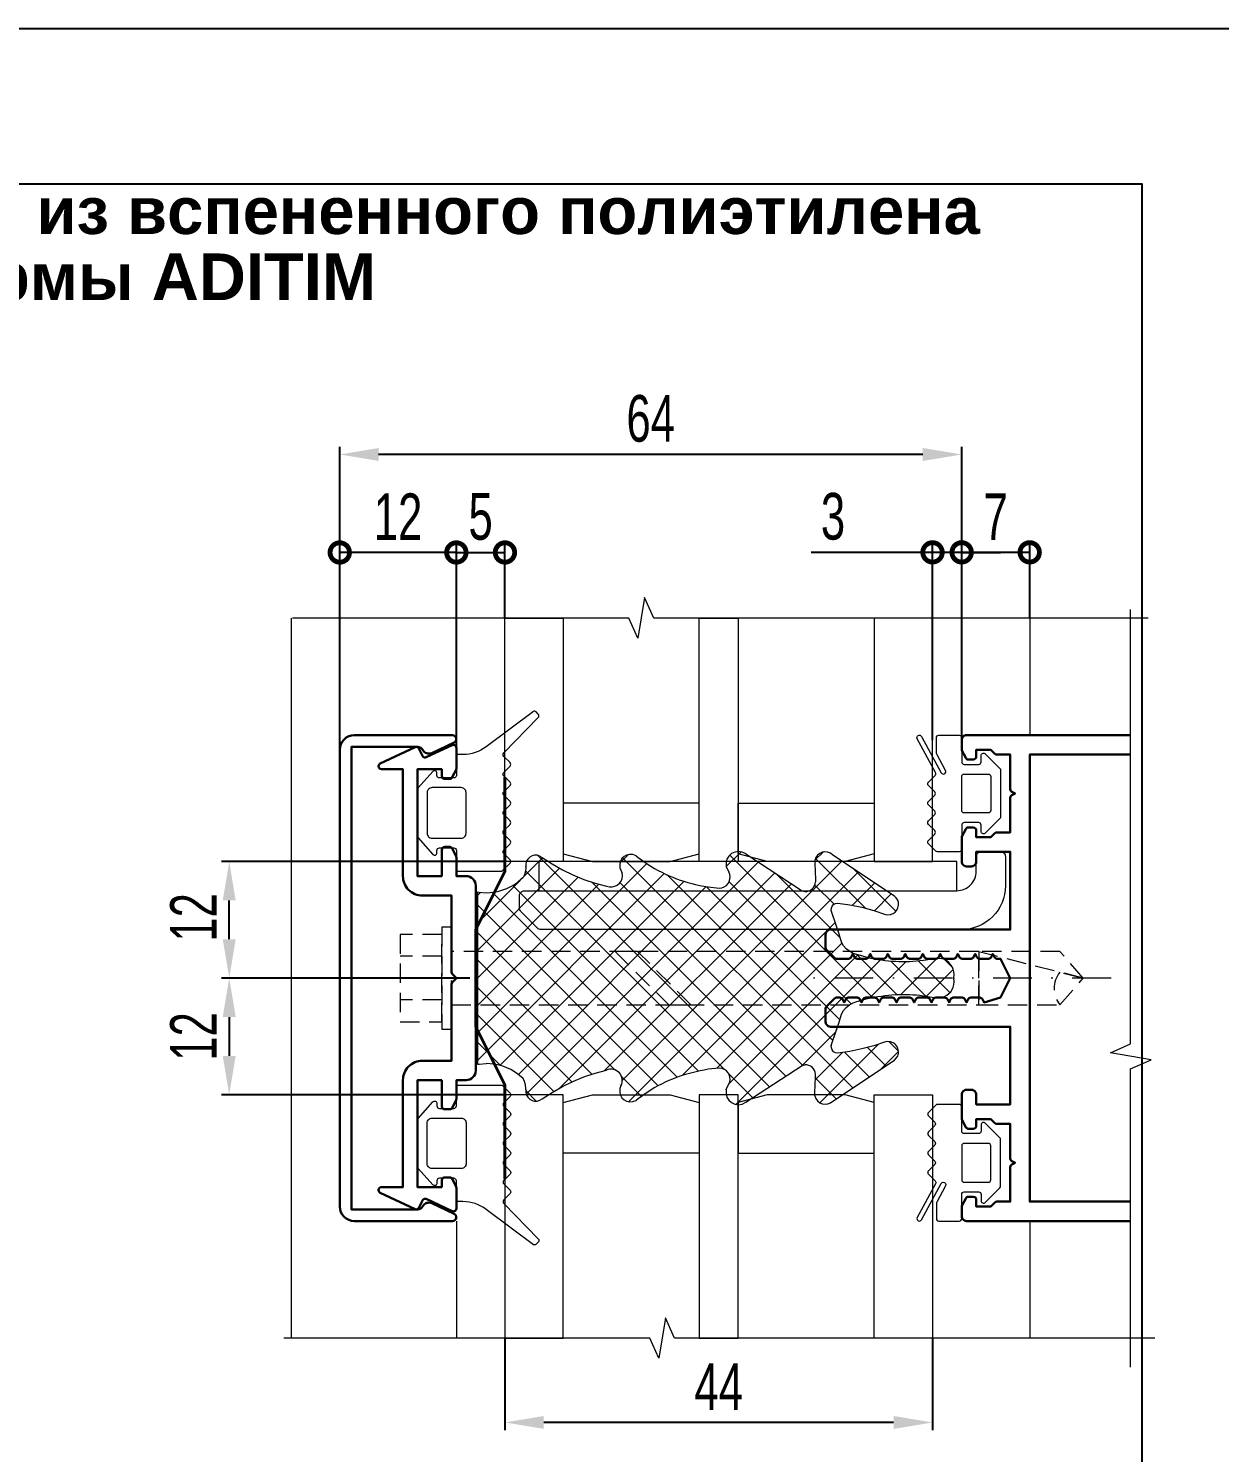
# Model space of a CAD drawing. Extents: x -37 to 8820, y -336 to 478.
# Drawn here: x 3473.4 to 3550, y 205.4 to 297 of the extents above; entities that cross this region are included whole.
import ezdxf

# ---------------------------------------------------------------- set-up
doc = ezdxf.new("R2010")
doc.units = 0
doc.header["$LTSCALE"] = 5
doc.linetypes.add('DASHDOT', pattern=[1, 0.5, -0.25, 0, -0.25])
doc.linetypes.add('HIDDEN', pattern=[0.375, 0.25, -0.125])
doc.layers.get('0').update_dxf_attribs({"linetype": 'CONTINUOUS', "lineweight": 30})
doc.layers.get('DEFPOINTS').update_dxf_attribs({"linetype": 'CONTINUOUS'})
for name, color, linetype, lineweight in [('1', 6, 'DASHDOT', 13), ('2', 3, 'HIDDEN', 13), ('Dimentions', 5, 'CONTINUOUS', 15), ('Glass', 5, 'CONTINUOUS', 20), ('Ал подклад', 7, 'CONTINUOUS', 20), ('Герлен', 7, 'CONTINUOUS', 60), ('Зигзаг', 1, 'CONTINUOUS', 15), ('Конструкции', 252, 'CONTINUOUS', 20), ('Подкладки', 1, 'CONTINUOUS', 20), ('Текстовый', 7, 'CONTINUOUS', 9), ('Уплотнители', 1, 'CONTINUOUS', 20), ('Штриховка', 1, 'CONTINUOUS', 5)]:
    doc.layers.add(name, color=color, linetype=linetype, lineweight=lineweight)
doc.layers.add('Скрытые', color=14, linetype='CONTINUOUS', plot=False)
doc.styles.add('3', font='RUSS.SHX', dxfattribs={"width": 0.7, "height": 3})
doc.styles.add('Каталожный', font='arial.ttf', dxfattribs={"height": 2.5})
doc.dimstyles.new('MX1_6', dxfattribs={"dimtxt": 3, "dimasz": 2.5, "dimexe": 0.5, "dimexo": 0, "dimgap": 0.8, "dimtad": 1, "dimlfac": 1.6, "dimdsep": 46, "dimtxsty": '3', "dimcen": 0, "dimclrd": 256, "dimclre": 256, "dimclrt": 256, "dimaunit": 1, "dimadec": 0, "dimazin": 0, "dimtfac": 1, "dimtmove": 0, "dimatfit": 1, "dimfxl": 1, "dimtvp": 1, "dimtolj": 1, "dimtzin": 0, "dimarcsym": 0})

# ---------------------------------------------------------------- blocks, each defined once
blk = doc.blocks.new('_DotSmall')
at = {"color": 0, "linetype": 'ByBlock', "const_width": 0.5}
blk.add_lwpolyline([(-0.0625, 0, 1), (0.0625, 0, 1)], format="xyb", close=True, dxfattribs=at)
blk = doc.blocks.new('*D1318')
at = {"layer": 'DEFPOINTS', "color": 0, "linetype": 'Continuous', "transparency": 16777216}
for p in [(3504.043, 263.299), (3504.043, 259.08), (3500.918, 250.737)]:
    blk.add_point(p, dxfattribs=at)
at = {"layer": 'Dimentions', "linetype": 'Continuous', "lineweight": -2, "transparency": 16777216}
for p, q in [((3500.918, 250.737), (3500.918, 263.799)), ((3504.043, 259.08), (3504.043, 263.799)), ((3500.918, 263.299), (3504.043, 263.299))]:
    blk.add_line(p, q, dxfattribs=at)
at = {"layer": 'Dimentions', "linetype": 'Continuous', "lineweight": -2, "transparency": 16777216, "xscale": 2.5, "yscale": 2.5, "zscale": 2.5, "rotation": 180}
blk.add_blockref('_DotSmall', (3500.918, 263.299), dxfattribs=at)
at = {"layer": 'Dimentions', "linetype": 'Continuous', "lineweight": -2, "transparency": 16777216, "xscale": 2.5, "yscale": 2.5, "zscale": 2.5}
blk.add_blockref('_DotSmall', (3504.043, 263.299), dxfattribs=at)
at = {"layer": 'Dimentions', "linetype": 'Continuous', "transparency": 16777216, "insert": (3502.48, 265.599), "char_height": 3, "attachment_point": 5, "style": '3'}
blk.add_mtext('\\A1;5', dxfattribs=at)
blk = doc.blocks.new('*D1319')
at = {"layer": 'DEFPOINTS', "color": 0, "linetype": 'Continuous', "transparency": 16777216}
for p in [(3504.043, 212.77), (3531.543, 212.77), (3504.043, 207.349)]:
    blk.add_point(p, dxfattribs=at)
at = {"layer": 'Dimentions', "linetype": 'Continuous', "lineweight": -2, "transparency": 16777216}
for p, q in [((3504.043, 212.77), (3504.043, 206.849)), ((3531.543, 212.77), (3531.543, 206.849)), ((3529.043, 207.349), (3506.543, 207.349))]:
    blk.add_line(p, q, dxfattribs=at)
at = {"layer": 'Dimentions', "linetype": 'Continuous', "transparency": 16777216}
for points in [[(3506.543, 207.766), (3506.543, 206.932), (3504.043, 207.349)], [(3529.043, 207.766), (3529.043, 206.932), (3531.543, 207.349)]]:
    blk.add_solid(points, dxfattribs=at)
at = {"layer": 'Dimentions', "linetype": 'Continuous', "transparency": 16777216, "insert": (3517.793, 209.649), "char_height": 3, "attachment_point": 5, "style": '3'}
blk.add_mtext('\\A1;44', dxfattribs=at)
blk = doc.blocks.new('*D1320')
at = {"layer": 'DEFPOINTS', "color": 0, "linetype": 'Continuous', "transparency": 16777216}
for p in [(3531.543, 263.308), (3531.543, 251.237), (3533.418, 251.237)]:
    blk.add_point(p, dxfattribs=at)
at = {"layer": 'Dimentions', "linetype": 'Continuous', "lineweight": -2, "transparency": 16777216}
for p, q in [((3531.543, 251.237), (3531.543, 263.808)), ((3533.418, 251.237), (3533.418, 263.808)), ((3531.543, 263.308), (3523.743, 263.308)), ((3533.418, 263.308), (3531.543, 263.308)), ((3533.418, 263.308), (3535.918, 263.308))]:
    blk.add_line(p, q, dxfattribs=at)
at = {"layer": 'Dimentions', "linetype": 'Continuous', "lineweight": -2, "transparency": 16777216, "xscale": 2.5, "yscale": 2.5, "zscale": 2.5}
blk.add_blockref('_DotSmall', (3531.543, 263.308), dxfattribs=at)
at = {"layer": 'Dimentions', "linetype": 'Continuous', "lineweight": -2, "transparency": 16777216, "xscale": 2.5, "yscale": 2.5, "zscale": 2.5, "rotation": 180}
blk.add_blockref('_DotSmall', (3533.418, 263.308), dxfattribs=at)
at = {"layer": 'Dimentions', "linetype": 'Continuous', "transparency": 16777216, "insert": (3525.143, 265.608), "char_height": 3, "attachment_point": 5, "style": '3'}
blk.add_mtext('\\A1;3', dxfattribs=at)
blk = doc.blocks.new('*D1321')
at = {"layer": 'DEFPOINTS', "color": 0, "linetype": 'Continuous', "transparency": 16777216}
for p in [(3493.418, 269.603), (3533.418, 251.237), (3493.418, 250.612)]:
    blk.add_point(p, dxfattribs=at)
at = {"layer": 'Dimentions', "linetype": 'Continuous', "lineweight": -2, "transparency": 16777216}
for p, q in [((3493.418, 250.612), (3493.418, 270.103)), ((3530.918, 269.603), (3495.918, 269.603)), ((3533.418, 251.237), (3533.418, 270.103))]:
    blk.add_line(p, q, dxfattribs=at)
at = {"layer": 'Dimentions', "linetype": 'Continuous', "transparency": 16777216}
for points in [[(3495.918, 270.02), (3495.918, 269.186), (3493.418, 269.603)], [(3530.918, 270.02), (3530.918, 269.186), (3533.418, 269.603)]]:
    blk.add_solid(points, dxfattribs=at)
at = {"layer": 'Dimentions', "linetype": 'Continuous', "transparency": 16777216, "insert": (3513.418, 271.903), "char_height": 3, "attachment_point": 5, "style": '3'}
blk.add_mtext('\\A1;64', dxfattribs=at)
blk = doc.blocks.new('*D1322')
at = {"layer": 'DEFPOINTS', "color": 0, "linetype": 'Continuous', "transparency": 16777216}
for p in [(3493.418, 263.299), (3500.918, 258.524), (3493.418, 250.612)]:
    blk.add_point(p, dxfattribs=at)
at = {"layer": 'Dimentions', "linetype": 'Continuous', "lineweight": -2, "transparency": 16777216}
for p, q in [((3493.418, 250.612), (3493.418, 263.799)), ((3500.918, 258.524), (3500.918, 263.799)), ((3500.918, 263.299), (3493.418, 263.299))]:
    blk.add_line(p, q, dxfattribs=at)
at = {"layer": 'Dimentions', "linetype": 'Continuous', "lineweight": -2, "transparency": 16777216, "xscale": 2.5, "yscale": 2.5, "zscale": 2.5, "rotation": 180}
blk.add_blockref('_DotSmall', (3493.418, 263.299), dxfattribs=at)
at = {"layer": 'Dimentions', "linetype": 'Continuous', "lineweight": -2, "transparency": 16777216, "xscale": 2.5, "yscale": 2.5, "zscale": 2.5}
blk.add_blockref('_DotSmall', (3500.918, 263.299), dxfattribs=at)
at = {"layer": 'Dimentions', "linetype": 'Continuous', "transparency": 16777216, "insert": (3497.168, 265.599), "char_height": 3, "attachment_point": 5, "style": '3'}
blk.add_mtext('\\A1;12', dxfattribs=at)
blk = doc.blocks.new('*D1323')
at = {"layer": 'DEFPOINTS', "color": 0, "linetype": 'Continuous', "transparency": 16777216}
for p in [(3533.418, 263.308), (3533.418, 259.538), (3537.793, 259.08)]:
    blk.add_point(p, dxfattribs=at)
at = {"layer": 'Dimentions', "linetype": 'Continuous', "lineweight": -2, "transparency": 16777216}
for p, q in [((3533.418, 259.538), (3533.418, 263.808)), ((3537.793, 259.08), (3537.793, 263.808)), ((3537.793, 263.308), (3533.418, 263.308))]:
    blk.add_line(p, q, dxfattribs=at)
at = {"layer": 'Dimentions', "linetype": 'Continuous', "lineweight": -2, "transparency": 16777216, "xscale": 2.5, "yscale": 2.5, "zscale": 2.5, "rotation": 180}
blk.add_blockref('_DotSmall', (3533.418, 263.308), dxfattribs=at)
at = {"layer": 'Dimentions', "linetype": 'Continuous', "lineweight": -2, "transparency": 16777216, "xscale": 2.5, "yscale": 2.5, "zscale": 2.5}
blk.add_blockref('_DotSmall', (3537.793, 263.308), dxfattribs=at)
at = {"layer": 'Dimentions', "linetype": 'Continuous', "transparency": 16777216, "insert": (3535.605, 265.608), "char_height": 3, "attachment_point": 5, "style": '3'}
blk.add_mtext('\\A1;7', dxfattribs=at)
blk = doc.blocks.new('*D1336')
at = {"layer": 'DEFPOINTS', "color": 0, "linetype": 'Continuous', "transparency": 16777216}
for p in [(3486.309, 243.425), (3504.043, 243.425), (3501.777, 235.925)]:
    blk.add_point(p, dxfattribs=at)
at = {"layer": 'Dimentions', "linetype": 'Continuous', "lineweight": -2, "transparency": 16777216}
for p, q in [((3504.043, 243.425), (3485.809, 243.425)), ((3486.309, 238.425), (3486.309, 240.925)), ((3501.777, 235.925), (3485.809, 235.925))]:
    blk.add_line(p, q, dxfattribs=at)
at = {"layer": 'Dimentions', "linetype": 'Continuous', "transparency": 16777216}
for points in [[(3485.892, 240.925), (3486.725, 240.925), (3486.309, 243.425)], [(3485.892, 238.425), (3486.725, 238.425), (3486.309, 235.925)]]:
    blk.add_solid(points, dxfattribs=at)
at = {"layer": 'Dimentions', "linetype": 'Continuous', "transparency": 16777216, "insert": (3484.009, 239.831), "char_height": 3, "attachment_point": 5, "rotation": 90, "style": '3'}
blk.add_mtext('\\A1;12', dxfattribs=at)
blk = doc.blocks.new('*D1337')
at = {"layer": 'DEFPOINTS', "color": 0, "linetype": 'Continuous', "transparency": 16777216}
for p in [(3501.777, 235.925), (3486.309, 228.425), (3504.043, 228.425)]:
    blk.add_point(p, dxfattribs=at)
at = {"layer": 'Dimentions', "linetype": 'Continuous', "lineweight": -2, "transparency": 16777216}
for p, q in [((3501.777, 235.925), (3485.809, 235.925)), ((3486.309, 233.425), (3486.309, 230.925)), ((3504.043, 228.425), (3485.809, 228.425))]:
    blk.add_line(p, q, dxfattribs=at)
at = {"layer": 'Dimentions', "linetype": 'Continuous', "transparency": 16777216}
for points in [[(3485.892, 233.425), (3486.725, 233.425), (3486.309, 235.925)], [(3485.892, 230.925), (3486.725, 230.925), (3486.309, 228.425)]]:
    blk.add_solid(points, dxfattribs=at)
at = {"layer": 'Dimentions', "linetype": 'Continuous', "transparency": 16777216, "insert": (3484.009, 232.175), "char_height": 3, "attachment_point": 5, "rotation": 90, "style": '3'}
blk.add_mtext('\\A1;12', dxfattribs=at)
blk = doc.blocks.new('6')
at = {"layer": 'Уплотнители'}
blk.add_line((4.136, 15.937), (4.136, 4.852), dxfattribs=at)
for points in [[(21.399, 18.38), (25.031, 16.013), (25.194, 15.972)], [(7.251, 17.55), (7.251, 17.564), (7.251, 17.482), (7.238, 17.264), (7.17, 17.047), (7.088, 16.856), (6.748, 16.57)], [(7.251, 17.482), (7.251, 17.468)], [(8.163, 18.244), (8.312, 18.162), (8.952, 17.74), (9.605, 17.359), (10.285, 17.033), (10.992, 16.747), (11.713, 16.502), (12.448, 16.312), (12.638, 16.258)], [(13.305, 17.496), (13.373, 17.332), (13.441, 17.142)], [(14.339, 18.257), (14.475, 18.148), (15.06, 17.74)], [(20.147, 17.564), (20.215, 17.373), (20.311, 17.223)], [(25.847, 17.958), (25.834, 17.768), (25.874, 16.747), (25.888, 16.584)], [(25.834, 17.768), (25.834, 17.754)], [(31.071, 15.55), (30.962, 15.673), (27.004, 18.298)], [(25.874, 16.747), (25.874, 16.734)], [(4.136, 15.937), (4.245, 15.918), (4.694, 15.89)], [(18.978, 16.258), (19.685, 16.19), (19.862, 16.203)], [(25.031, 16.013), (25.031, 15.999)], [(34.798, 10.163), (34.771, 10.395), (34.798, 10.626)], [(34.771, 10.395), (34.771, 10.381)], [(27.548, 8.082), (27.548, 8.068)], [(27.235, 7.062), (27.235, 7.048)], [(26.895, 6.055), (26.895, 6.041)], [(4.136, 4.852), (4.245, 4.872), (4.694, 4.899)], [(19.862, 4.586), (19.685, 4.613), (18.978, 4.531)], [(21.399, 2.409), (25.031, 4.776), (25.194, 4.817)], [(27.004, 2.491), (30.962, 5.116), (31.071, 5.239)], [(7.251, 3.212), (7.251, 3.226), (7.251, 3.307), (7.238, 3.525), (7.17, 3.742), (7.088, 3.933), (6.748, 4.219)], [(8.163, 2.545), (8.312, 2.641), (8.952, 3.049), (9.605, 3.43), (10.285, 3.756), (10.992, 4.042), (11.713, 4.287), (12.448, 4.477)], [(25.847, 2.831), (25.834, 3.022), (25.874, 4.042), (25.888, 4.219)], [(25.874, 4.042), (25.874, 4.028)], [(7.251, 3.307), (7.251, 3.294)], [(13.373, 3.457), (13.373, 3.47), (13.305, 3.294)], [(15.06, 3.049), (14.475, 2.641), (14.339, 2.532)], [(20.147, 3.226), (20.215, 3.416), (20.311, 3.566)], [(25.834, 3.022), (25.834, 3.008)]]:
    blk.add_lwpolyline(points, dxfattribs=at)
for points in [[(34.009, 11.632), (33.778, 11.66), (33.547, 11.632), (32.826, 11.524, -0.091156), (29.234, 11.714), (28.541, 11.905), (28.296, 11.986), (28.065, 12.122), (27.861, 12.285), (27.684, 12.476), (27.548, 12.707), (27.412, 13.224), (27.235, 13.727), (26.895, 14.734), (26.908, 14.884), (26.963, 15.02), (27.044, 15.129), (27.18, 15.197), (27.316, 15.224), (28.092, 15.115), (28.867, 14.952), (29.629, 14.748), (30.377, 14.489), (30.54, 14.462), (30.717, 14.489)], [(30.717, 6.3), (30.54, 6.327), (30.377, 6.3), (29.629, 6.041), (28.867, 5.837), (28.092, 5.674), (27.316, 5.565), (27.18, 5.593), (27.044, 5.661), (26.963, 5.783), (26.908, 5.905), (26.895, 6.055), (27.235, 7.062), (27.412, 7.565), (27.548, 8.082), (27.684, 8.313), (27.861, 8.504), (28.065, 8.667), (28.296, 8.803), (28.541, 8.885), (29.234, 9.075, -0.091156), (32.826, 9.265), (33.547, 9.157), (33.778, 9.129), (34.009, 9.157)]]:
    blk.add_lwpolyline(points, format="xyb", dxfattribs=at)
blk.add_arc((12.733, 3.811), 0.725, 331.99667, 113.16431, dxfattribs=at)
for points in [[(8.163, 18.244), (7.71, 18.462), (7.174, 18.062), (7.251, 17.564)], [(14.339, 18.257), (13.768, 18.561), (13.198, 18.115), (13.305, 17.496)], [(21.399, 18.38), (20.8, 18.834), (19.981, 18.255), (20.147, 17.564)], [(27.004, 18.298), (26.589, 18.702), (25.969, 18.51), (25.847, 17.958)], [(15.06, 17.74), (16.324, 16.93), (17.501, 16.508), (18.978, 16.258)], [(4.694, 15.89), (5.408, 15.885), (6.184, 16.13), (6.748, 16.57)], [(12.638, 16.258), (13.105, 16.185), (13.589, 16.669), (13.441, 17.142)], [(19.862, 16.203), (20.308, 16.328), (20.526, 16.813), (20.311, 17.223)], [(25.194, 15.972), (25.538, 15.942), (25.889, 16.232), (25.888, 16.584)], [(30.717, 14.489), (31.172, 14.588), (31.402, 15.2), (31.071, 15.55)], [(34.798, 10.626), (34.814, 11.085), (34.449, 11.554), (34.009, 11.632)], [(34.009, 9.157), (34.484, 9.289), (34.794, 9.662), (34.798, 10.163)], [(31.071, 5.239), (31.402, 5.589), (31.172, 6.201), (30.717, 6.3)], [(6.748, 4.219), (6.184, 4.66), (5.408, 4.904), (4.694, 4.899)], [(20.311, 3.566), (20.519, 3.983), (20.326, 4.45), (19.862, 4.586)], [(25.888, 4.219), (25.88, 4.565), (25.533, 4.847), (25.194, 4.817)], [(18.978, 4.531), (17.588, 4.3), (16.234, 3.839), (15.06, 3.049)], [(7.251, 3.226), (7.179, 2.722), (7.708, 2.329), (8.163, 2.545)], [(13.305, 3.294), (13.198, 2.674), (13.768, 2.228), (14.339, 2.532)], [(20.147, 3.226), (19.981, 2.535), (20.8, 1.955), (21.399, 2.409)], [(25.847, 2.831), (25.94, 2.29), (26.627, 2.103), (27.004, 2.491)]]:
    blk.add_open_spline(points, degree=3, dxfattribs=at)

msp = doc.modelspace()

# ---------------------------------------------------------------- hatches: boundary and pattern name
at = {"layer": 'Штриховка', "lineweight": 5}
h = msp.add_hatch(dxfattribs=at)
h.set_pattern_fill('NET', color=256, scale=10, angle=45, style=0)
h.set_pattern_definition([(45, (-3595.616, 2431.1982), (-0.88388348, 0.88388348), []), (135, (-3595.616, 2431.1982), (-0.88388348, -0.88388348), [])])
edge = h.paths.add_edge_path()
edge.add_spline(control_points=[(3532.9311, 236.1561), (3532.9469, 236.6152), (3532.5821, 237.0843), (3532.1421, 237.1627)], knot_values=[0, 0, 0, 0, 1, 1, 1, 1], degree=3, periodic=0)
edge.add_line((3532.1421, 237.1627), (3531.9108, 237.1899))
edge.add_line((3531.9108, 237.1899), (3531.6795, 237.1627))
edge.add_line((3531.6795, 237.1627), (3530.9586, 237.0539))
edge.add_arc((3529.6809, 246.9166), 9.9451, 256.547552, 277.381309, ccw=False)
edge.add_line((3527.3673, 237.2443), (3526.6735, 237.4348))
edge.add_line((3526.6735, 237.4348), (3526.4286, 237.5164))
edge.add_line((3526.4286, 237.5164), (3526.1974, 237.6524))
edge.add_line((3526.1974, 237.6524), (3525.9933, 237.8157))
edge.add_line((3525.9933, 237.8157), (3525.8165, 238.0061))
edge.add_line((3525.8165, 238.0061), (3525.6805, 238.2374))
edge.add_line((3525.6805, 238.2374), (3525.5444, 238.7543))
edge.add_line((3525.5444, 238.7543), (3525.3676, 239.2576))
edge.add_line((3525.3676, 239.2576), (3525.0275, 240.2643))
edge.add_line((3525.0275, 240.2643), (3525.0411, 240.4139))
edge.add_line((3525.0411, 240.4139), (3525.0955, 240.55))
edge.add_line((3525.0955, 240.55), (3525.1771, 240.6588))
edge.add_line((3525.1771, 240.6588), (3525.3132, 240.7268))
edge.add_line((3525.3132, 240.7268), (3525.4492, 240.754))
edge.add_line((3525.4492, 240.754), (3526.2246, 240.6452))
edge.add_line((3526.2246, 240.6452), (3527, 240.4819))
edge.add_line((3527, 240.4819), (3527.7618, 240.2779))
edge.add_line((3527.7618, 240.2779), (3528.51, 240.0194))
edge.add_line((3528.51, 240.0194), (3528.6732, 239.9922))
edge.add_line((3528.6732, 239.9922), (3528.85, 240.0194))
edge.add_spline(control_points=[(3528.85, 240.0194), (3529.3048, 240.1185), (3529.5343, 240.7304), (3529.2037, 241.0805)], knot_values=[0, 0, 0, 0, 1, 1, 1, 1], degree=3, periodic=0)
edge.add_line((3529.2037, 241.0805), (3529.0949, 241.2029))
edge.add_line((3529.0949, 241.2029), (3525.1363, 243.8284))
edge.add_spline(control_points=[(3525.1363, 243.8284), (3524.7214, 244.2322), (3524.1013, 244.0406), (3523.98, 243.4883)], knot_values=[0, 0, 0, 0, 1, 1, 1, 1], degree=3, periodic=0)
edge.add_line((3523.98, 243.4883), (3523.9664, 243.2978))
edge.add_line((3523.9664, 243.2978), (3524.0072, 242.2776))
edge.add_line((3524.0072, 242.2776), (3524.0208, 242.1143))
edge.add_spline(control_points=[(3524.0208, 242.1143), (3524.0222, 241.7622), (3523.6706, 241.472), (3523.3271, 241.5022)], knot_values=[0, 0, 0, 0, 1, 1, 1, 1], degree=3, periodic=0)
edge.add_line((3523.3271, 241.5022), (3523.1638, 241.543))
edge.add_line((3523.1638, 241.543), (3519.5317, 243.91))
edge.add_spline(control_points=[(3519.5317, 243.91), (3518.9327, 244.3646), (3518.114, 243.7848), (3518.2802, 243.0938)], knot_values=[0, 0, 0, 0, 1, 1, 1, 1], degree=3, periodic=0)
edge.add_line((3518.2802, 243.0938), (3518.3482, 242.9033))
edge.add_line((3518.3482, 242.9033), (3518.4435, 242.7537))
edge.add_spline(control_points=[(3518.4435, 242.7537), (3518.6586, 242.3433), (3518.441, 241.8586), (3517.9945, 241.7335)], knot_values=[0, 0, 0, 0, 1, 1, 1, 1], degree=3, periodic=0)
edge.add_line((3518.0053, 241.7343), (3517.8177, 241.7198))
edge.add_line((3517.8177, 241.7198), (3517.1103, 241.7879))
edge.add_spline(control_points=[(3517.1103, 241.7879), (3515.6341, 242.0386), (3514.4568, 242.4601), (3513.1925, 243.2706)], knot_values=[0, 0, 0, 0, 1, 1, 1, 1], degree=3, periodic=0)
edge.add_line((3513.1925, 243.2706), (3512.6076, 243.6787))
edge.add_line((3512.6076, 243.6787), (3512.4716, 243.7876))
edge.add_spline(control_points=[(3512.4716, 243.7876), (3511.9005, 244.0914), (3511.3309, 243.6456), (3511.4377, 243.0258)], knot_values=[0, 0, 0, 0, 1, 1, 1, 1], degree=3, periodic=0)
edge.add_line((3511.4377, 243.0258), (3511.5057, 242.8625))
edge.add_line((3511.5057, 242.8625), (3511.5737, 242.6721))
edge.add_spline(control_points=[(3511.5737, 242.6721), (3511.7218, 242.1989), (3511.2382, 241.7155), (3510.7711, 241.7879)], knot_values=[0, 0, 0, 0, 1, 1, 1, 1], degree=3, periodic=0)
edge.add_line((3510.7849, 241.7839), (3510.5807, 241.8423))
edge.add_line((3510.5807, 241.8423), (3509.8461, 242.0327))
edge.add_line((3509.8461, 242.0327), (3509.1251, 242.2776))
edge.add_line((3509.1251, 242.2776), (3508.4178, 242.5633))
edge.add_line((3508.4178, 242.5633), (3507.7376, 242.8897))
edge.add_line((3507.7376, 242.8897), (3507.0846, 243.2706))
edge.add_line((3507.0846, 243.2706), (3506.4453, 243.6923))
edge.add_line((3506.4453, 243.6923), (3506.2956, 243.774))
edge.add_spline(control_points=[(3506.2956, 243.774), (3505.8429, 243.9921), (3505.3071, 243.5919), (3505.3842, 243.0938)], knot_values=[0, 0, 0, 0, 1, 1, 1, 1], degree=3, periodic=0)
edge.add_line((3505.3842, 243.0938), (3505.3842, 243.0802))
edge.add_line((3505.3842, 243.0802), (3505.3842, 243.0122))
edge.add_line((3505.3842, 243.0122), (3505.3706, 242.7945))
edge.add_line((3505.3706, 242.7945), (3505.3026, 242.5769))
edge.add_line((3505.3026, 242.5769), (3505.221, 242.3864))
edge.add_line((3505.221, 242.3864), (3504.8809, 242.1007))
edge.add_spline(control_points=[(3504.8809, 242.1007), (3504.3168, 241.6598), (3503.5407, 241.4151), (3502.8268, 241.4206)], knot_values=[0, 0, 0, 0, 1, 1, 1, 1], degree=3, periodic=0)
edge.add_line((3502.8268, 241.4206), (3502.3779, 241.4478))
edge.add_line((3502.3779, 241.4478), (3502.269, 241.467))
edge.add_line((3502.269, 241.467), (3502.269, 230.3826))
edge.add_line((3502.269, 230.3826), (3502.3779, 230.4018))
edge.add_line((3502.3779, 230.4018), (3502.8268, 230.429))
edge.add_spline(control_points=[(3502.8268, 230.429), (3503.5407, 230.4345), (3504.317, 230.1898), (3504.8809, 229.7489)], knot_values=[0, 0, 0, 0, 1, 1, 1, 1], degree=3, periodic=0)
edge.add_line((3504.8717, 229.7565), (3505.221, 229.4632))
edge.add_line((3505.221, 229.4632), (3505.3026, 229.2728))
edge.add_line((3505.3026, 229.2728), (3505.3706, 229.0551))
edge.add_line((3505.3706, 229.0551), (3505.3842, 228.8374))
edge.add_line((3505.3842, 228.8374), (3505.3842, 228.8238))
edge.add_line((3505.3842, 228.8238), (3505.3842, 228.7558))
edge.add_spline(control_points=[(3505.3842, 228.7558), (3505.3114, 228.2523), (3505.841, 227.8596), (3506.2956, 228.0757)], knot_values=[0, 0, 0, 0, 1, 1, 1, 1], degree=3, periodic=0)
edge.add_line((3506.2956, 228.0757), (3506.4453, 228.1709))
edge.add_line((3506.4453, 228.1709), (3507.0846, 228.579))
edge.add_line((3507.0846, 228.579), (3507.7376, 228.9599))
edge.add_line((3507.7376, 228.9599), (3508.4178, 229.2864))
edge.add_line((3508.4178, 229.2864), (3509.1251, 229.572))
edge.add_line((3509.1251, 229.572), (3509.8461, 229.8169))
edge.add_line((3509.8461, 229.8169), (3510.5807, 230.0073))
edge.add_arc((3510.8658, 229.341), 0.7248, -28.003331, 113.164313, ccw=False)
edge.add_line((3511.5057, 229.0007), (3511.4377, 228.8238))
edge.add_spline(control_points=[(3511.4377, 228.8238), (3511.3309, 228.204), (3511.9005, 227.7582), (3512.4716, 228.062)], knot_values=[0, 0, 0, 0, 1, 1, 1, 1], degree=3, periodic=0)
edge.add_line((3512.4716, 228.062), (3512.6076, 228.1709))
edge.add_line((3512.6076, 228.1709), (3513.1925, 228.579))
edge.add_spline(control_points=[(3513.1925, 228.579), (3514.367, 229.3689), (3515.7212, 229.8303), (3517.1103, 230.0617)], knot_values=[0, 0, 0, 0, 1, 1, 1, 1], degree=3, periodic=0)
edge.add_line((3517.1103, 230.0617), (3517.8177, 230.1434))
edge.add_line((3517.8177, 230.1434), (3517.9945, 230.1162))
edge.add_spline(control_points=[(3517.9945, 230.1162), (3518.4589, 229.9804), (3518.652, 229.5131), (3518.4435, 229.0959)], knot_values=[0, 0, 0, 0, 1, 1, 1, 1], degree=3, periodic=0)
edge.add_line((3518.4517, 229.1089), (3518.3482, 228.9463))
edge.add_line((3518.3482, 228.9463), (3518.2802, 228.7558))
edge.add_spline(control_points=[(3518.2802, 228.7558), (3518.114, 228.0648), (3518.9327, 227.485), (3519.5317, 227.9396)], knot_values=[0, 0, 0, 0, 1, 1, 1, 1], degree=3, periodic=0)
edge.add_line((3519.5317, 227.9396), (3523.1638, 230.3066))
edge.add_line((3523.1638, 230.3066), (3523.3271, 230.3474))
edge.add_spline(control_points=[(3523.3271, 230.3474), (3523.6662, 230.3771), (3524.0127, 230.0951), (3524.0208, 229.7489)], knot_values=[0, 0, 0, 0, 1, 1, 1, 1], degree=3, periodic=0)
edge.add_line((3524.0222, 229.7666), (3524.0072, 229.572))
edge.add_line((3524.0072, 229.572), (3523.9664, 228.5518))
edge.add_line((3523.9664, 228.5518), (3523.98, 228.3613))
edge.add_spline(control_points=[(3523.98, 228.3613), (3524.073, 227.8199), (3524.7595, 227.6329), (3525.1363, 228.0212)], knot_values=[0, 0, 0, 0, 1, 1, 1, 1], degree=3, periodic=0)
edge.add_line((3525.1363, 228.0212), (3529.0949, 230.6467))
edge.add_line((3529.0949, 230.6467), (3529.2037, 230.7691))
edge.add_spline(control_points=[(3529.2037, 230.7691), (3529.5343, 231.1192), (3529.3048, 231.7311), (3528.85, 231.8302)], knot_values=[0, 0, 0, 0, 1, 1, 1, 1], degree=3, periodic=0)
edge.add_line((3528.85, 231.8302), (3528.6732, 231.8574))
edge.add_line((3528.6732, 231.8574), (3528.51, 231.8302))
edge.add_line((3528.51, 231.8302), (3527.7618, 231.5717))
edge.add_line((3527.7618, 231.5717), (3527, 231.3677))
edge.add_line((3527, 231.3677), (3526.2246, 231.2044))
edge.add_line((3526.2246, 231.2044), (3525.4492, 231.0956))
edge.add_line((3525.4492, 231.0956), (3525.3132, 231.1228))
edge.add_line((3525.3132, 231.1228), (3525.1771, 231.1908))
edge.add_line((3525.1771, 231.1908), (3525.0955, 231.3133))
edge.add_line((3525.0955, 231.3133), (3525.0411, 231.4357))
edge.add_line((3525.0411, 231.4357), (3525.0275, 231.5853))
edge.add_line((3525.0275, 231.5853), (3525.3676, 232.592))
edge.add_line((3525.3676, 232.592), (3525.5444, 233.0953))
edge.add_line((3525.5444, 233.0953), (3525.6805, 233.6122))
edge.add_line((3525.6805, 233.6122), (3525.8165, 233.8435))
edge.add_line((3525.8165, 233.8435), (3525.9933, 234.0339))
edge.add_line((3525.9933, 234.0339), (3526.1974, 234.1972))
edge.add_line((3526.1974, 234.1972), (3526.4286, 234.3332))
edge.add_line((3526.4286, 234.3332), (3526.6735, 234.4148))
edge.add_line((3526.6735, 234.4148), (3527.3673, 234.6053))
edge.add_arc((3529.6809, 224.933), 9.9451, 82.618691, 103.452448, ccw=False)
edge.add_line((3530.9586, 234.7957), (3531.6795, 234.6869))
edge.add_line((3531.6795, 234.6869), (3531.9108, 234.6597))
edge.add_line((3531.9108, 234.6597), (3532.1421, 234.6869))
edge.add_spline(control_points=[(3532.1421, 234.6869), (3532.6173, 234.8193), (3532.9265, 235.192), (3532.9311, 235.6935)], knot_values=[0, 0, 0, 0, 1, 1, 1, 1], degree=3, periodic=0)
edge.add_line((3532.9311, 235.6935), (3532.9039, 235.9248))
edge.add_line((3532.9039, 235.9248), (3532.9311, 236.1561))

# ---------------------------------------------------------------- linework, layer by layer
for points in [[(3493.4178, 250.6123), (3493.4178, 221.2373, 0.4142136), (3494.3553, 220.2998), (3500.6678, 220.2998, 0.8025849), (3500.7734, 220.7764), (3499.3367, 221.4463, 0.4015594), (3498.7637, 221.2517, -0.2797393), (3498.4311, 221.0498), (3494.1678, 221.0498), (3494.1678, 250.7998), (3498.4311, 250.7998, -0.2797393), (3498.7637, 250.5979, 0.4015594), (3499.3367, 250.4033), (3500.7734, 251.0732, 0.8025849), (3500.6678, 251.5498), (3494.3553, 251.5498, 0.4142136)], [(3498.2638, 250.7822, -0.4142136), (3498.513, 250.6915), (3498.733, 250.2197, 0.4142136), (3498.9822, 250.129), (3500.651, 250.9072, -0.5486188), (3500.9178, 250.7373), (3500.9178, 249.4066, -0.1164338), (3500.898, 249.3227), (3500.6571, 248.841, -0.284079), (3500.4894, 248.7373), (3500.1678, 248.7373, -0.4142136), (3499.9803, 248.9248), (3499.9803, 249.3623), (3498.4178, 249.3623), (3498.4178, 242.4873), (3499.9803, 242.4873), (3499.9803, 244.1748, -0.4142136), (3500.1678, 244.3623), (3500.4894, 244.3623, -0.284079), (3500.6571, 244.2587), (3500.898, 243.7769, -0.1164338), (3500.9178, 243.693), (3500.9178, 242.4873), (3501.5428, 242.4873, -0.4142136), (3502.1678, 241.8623), (3502.1678, 229.9873, -0.4142136), (3501.5428, 229.3623), (3500.9178, 229.3623), (3500.9178, 228.1566, -0.1164338), (3500.898, 228.0727), (3500.6571, 227.591, -0.284079), (3500.4894, 227.4873), (3500.1678, 227.4873, -0.4142136), (3499.9803, 227.6748), (3499.9803, 229.3623), (3498.4178, 229.3623), (3498.4178, 222.4873), (3499.9803, 222.4873), (3499.9803, 222.9248, -0.4142136), (3500.1678, 223.1123), (3500.4894, 223.1123, -0.284079), (3500.6571, 223.0087), (3500.898, 222.5269, -0.1164338), (3500.9178, 222.443), (3500.9178, 221.1123, -0.5486188), (3500.651, 220.9424), (3498.9822, 221.7206, 0.4142136), (3498.733, 221.6299), (3498.513, 221.1581, -0.4142136), (3498.2638, 221.0674), (3496.026, 222.1109, -0.2914734), (3495.9178, 222.2808), (3495.9178, 222.2998, -0.4142136), (3496.1053, 222.4873), (3497.4803, 222.4873), (3497.4803, 229.3623, -0.4142136), (3498.7303, 230.6123), (3500.6053, 230.6123), (3500.6053, 235.5346, -0.1989124), (3500.6602, 235.6672), (3500.9178, 235.9248), (3500.6602, 236.1824, -0.1989124), (3500.6053, 236.315), (3500.6053, 241.2373), (3498.7303, 241.2373, -0.4142136), (3497.4803, 242.4873), (3497.4803, 249.3623), (3496.1053, 249.3623, -0.4142136), (3495.9178, 249.5498), (3495.9178, 249.5688, -0.2914734), (3496.026, 249.7387)]]:
    msp.add_lwpolyline(points, format="xyb", close=True)
msp.add_lwpolyline([(3544.2829, 220.2998), (3533.7303, 220.2998, -0.4142136), (3533.4178, 220.6123), (3533.4178, 221.193, -0.1164338), (3533.4376, 221.2769), (3533.6784, 221.7587, -0.284079), (3533.8461, 221.8623), (3534.1678, 221.8623, -0.4142136), (3534.3553, 221.6748), (3534.3553, 221.2373), (3535.2928, 221.2373), (3535.5503, 221.4949, -0.1989124), (3535.6829, 221.5498), (3536.5428, 221.5498), (3536.5428, 223.7777, -0.284079), (3536.6464, 223.9454), (3536.8553, 224.0498), (3536.6464, 224.1542, -0.284079), (3536.5428, 224.3219), (3536.5428, 226.5498), (3535.6829, 226.5498, -0.1989124), (3535.5503, 226.6047), (3535.2928, 226.8623), (3534.3553, 226.8623), (3534.3553, 226.4248, -0.4142136), (3534.1678, 226.2373), (3533.8461, 226.2373, -0.284079), (3533.6784, 226.341), (3533.4376, 226.8227, -0.1164338), (3533.4178, 226.9066), (3533.4178, 228.4248, -0.4142136), (3533.7303, 228.7373), (3534.0428, 228.7373, -0.4142136), (3534.3553, 228.4248), (3534.3553, 227.7998), (3536.5428, 227.7998), (3536.5428, 232.7998), (3524.9803, 232.7998, -0.4142136), (3524.6678, 233.1123), (3524.6678, 233.9721, -0.1989124), (3524.7227, 234.1047), (3525.2378, 234.6199, -0.1989124), (3525.3704, 234.6748), (3525.5831, 234.6748, -0.284079), (3525.7508, 234.5712), (3525.8553, 234.3623), (3525.9597, 234.5712, -0.284079), (3526.1274, 234.6748), (3526.7081, 234.6748, -0.284079), (3526.8758, 234.5712), (3526.9803, 234.3623), (3527.0847, 234.5712, -0.284079), (3527.2524, 234.6748), (3527.8331, 234.6748, -0.284079), (3528.0008, 234.5712), (3528.1053, 234.3623), (3528.2097, 234.5712, -0.284079), (3528.3774, 234.6748), (3528.9581, 234.6748, -0.284079), (3529.1258, 234.5712), (3529.2303, 234.3623), (3529.3347, 234.5712, -0.284079), (3529.5024, 234.6748), (3530.0831, 234.6748, -0.284079), (3530.2508, 234.5712), (3530.3553, 234.3623), (3530.4597, 234.5712, -0.284079), (3530.6274, 234.6748), (3531.2081, 234.6748, -0.284079), (3531.3758, 234.5712), (3531.4803, 234.3623), (3531.5847, 234.5712, -0.284079), (3531.7524, 234.6748), (3532.3331, 234.6748, -0.284079), (3532.5008, 234.5712), (3532.6053, 234.3623), (3532.7097, 234.5712, -0.284079), (3532.8774, 234.6748), (3533.4581, 234.6748, -0.284079), (3533.6258, 234.5712), (3533.7303, 234.3623), (3533.8347, 234.5712, -0.284079), (3534.0024, 234.6748), (3534.5831, 234.6748, -0.284079), (3534.7508, 234.5712), (3534.8553, 234.3623), (3535.9178, 234.6748), (3536.5428, 235.9248), (3535.9178, 237.1748), (3535.6899, 237.1748, -0.284079), (3535.5222, 237.2785), (3535.4178, 237.4873), (3535.3133, 237.2785, -0.284079), (3535.1456, 237.1748), (3534.5649, 237.1748, -0.284079), (3534.3972, 237.2785), (3534.2928, 237.4873), (3534.1883, 237.2785, -0.284079), (3534.0206, 237.1748), (3533.4399, 237.1748, -0.284079), (3533.2722, 237.2785), (3533.1678, 237.4873), (3533.0633, 237.2785, -0.284079), (3532.8956, 237.1748), (3532.3149, 237.1748, -0.284079), (3532.1472, 237.2785), (3532.0428, 237.4873), (3531.9383, 237.2785, -0.284079), (3531.7706, 237.1748), (3531.1899, 237.1748, -0.284079), (3531.0222, 237.2785), (3530.9178, 237.4873), (3530.8133, 237.2785, -0.284079), (3530.6456, 237.1748), (3530.0649, 237.1748, -0.284079), (3529.8972, 237.2785), (3529.7928, 237.4873), (3529.6883, 237.2785, -0.284079), (3529.5206, 237.1748), (3528.9399, 237.1748, -0.284079), (3528.7722, 237.2785), (3528.6678, 237.4873), (3528.5633, 237.2785, -0.284079), (3528.3956, 237.1748), (3527.8149, 237.1748, -0.284079), (3527.6472, 237.2785), (3527.5428, 237.4873), (3527.4383, 237.2785, -0.284079), (3527.2706, 237.1748), (3526.6899, 237.1748, -0.284079), (3526.5222, 237.2785), (3526.4178, 237.4873), (3526.3133, 237.2785, -0.284079), (3526.1456, 237.1748), (3525.3704, 237.1748, -0.1989124), (3525.2378, 237.2297), (3524.7227, 237.7449, -0.1989124), (3524.6678, 237.8775), (3524.6678, 238.7373, -0.4142136), (3524.9803, 239.0498), (3536.5428, 239.0498), (3536.5428, 244.0498), (3534.3553, 244.0498), (3534.3553, 243.4248, -0.4142136), (3534.0428, 243.1123), (3533.7303, 243.1123, -0.4142136), (3533.4178, 243.4248), (3533.4178, 244.943, -0.1164338), (3533.4376, 245.0269), (3533.6784, 245.5087, -0.284079), (3533.8461, 245.6123), (3534.1678, 245.6123, -0.4142136), (3534.3553, 245.4248), (3534.3553, 244.9873), (3535.2928, 244.9873), (3535.5503, 245.2449, -0.1989124), (3535.6829, 245.2998), (3536.5428, 245.2998), (3536.5428, 247.5277, -0.284079), (3536.6464, 247.6954), (3536.8553, 247.7998), (3536.6464, 247.9042, -0.284079), (3536.5428, 248.0719), (3536.5428, 250.2998), (3535.6829, 250.2998, -0.1989124), (3535.5503, 250.3547), (3535.2928, 250.6123), (3534.3553, 250.6123), (3534.3553, 250.1748, -0.4142136), (3534.1678, 249.9873), (3533.8461, 249.9873, -0.284079), (3533.6784, 250.091), (3533.4376, 250.5727, -0.1164338), (3533.4178, 250.6566), (3533.4178, 251.2373, -0.4142136), (3533.7303, 251.5498), (3544.2829, 251.5498)], format="xyb")
msp.add_lwpolyline([(3544.2829, 221.5498), (3537.7928, 221.5498), (3537.7928, 250.2998), (3544.2829, 250.2998)])
at = {"layer": '1'}
msp.add_line((3543.0329, 235.9248), (3523.4178, 235.9248), dxfattribs=at)
at = {"layer": '2'}
for p, q in [((3499.9803, 237.3311), (3497.2928, 237.3311)), ((3499.9803, 234.5186), (3497.2928, 234.5186))]:
    msp.add_line(p, q, dxfattribs=at)
for points in [[(3499.9803, 232.6436), (3500.6053, 232.6436), (3500.6053, 239.2061), (3499.9803, 239.2061)], [(3499.9803, 233.1123), (3499.9803, 238.7373), (3497.2928, 238.7373), (3497.2928, 233.1123)], [(3500.6053, 234.2061), (3534.5141, 234.21), (3534.5141, 235.9248), (3534.5141, 237.6436), (3500.6053, 237.6436)], [(3511.1371, 237.6436), (3514.5746, 234.2061), (3516.0069, 234.2061), (3512.5694, 237.6436)]]:
    msp.add_lwpolyline(points, close=True, dxfattribs=at)
msp.add_lwpolyline([(3534.5141, 234.21), (3539.7391, 234.21), (3541.232, 235.9268), (3539.7391, 237.6436), (3534.5141, 237.6436), (3534.5141, 234.21)], dxfattribs=at)
msp.add_lwpolyline([(3534.5141, 237.6436), (3541.232, 235.9268), (3539.7391, 236.3083, 0.3633079), (3539.7391, 234.21)], format="xyb", dxfattribs=at)
at = {"layer": 'Glass'}
for points in [[(3507.7928, 259.08), (3507.7928, 243.4247), (3504.0428, 243.4247), (3504.0428, 259.08)], [(3519.0428, 259.08), (3519.0428, 243.4247), (3516.5428, 243.4247), (3516.5428, 259.08)], [(3527.7928, 259.08), (3527.7928, 243.4247), (3531.5428, 243.4247), (3531.5428, 259.08)], [(3516.5428, 243.9271), (3516.5428, 247.1747), (3507.7928, 247.1747), (3507.7928, 243.9271), (3509.6678, 243.4247), (3514.6678, 243.4247)], [(3519.0428, 243.9271), (3519.0428, 247.1747), (3527.7928, 247.1747), (3527.7928, 243.9271), (3525.9178, 243.4247), (3520.9178, 243.4247)], [(3507.7928, 212.7696), (3507.7928, 228.4249), (3504.0428, 228.4249), (3504.0428, 212.7696)], [(3516.5428, 227.9225), (3516.5428, 224.6749), (3507.7928, 224.6749), (3507.7928, 227.9225), (3509.6678, 228.4249), (3514.6678, 228.4249)], [(3519.0428, 212.7696), (3519.0428, 228.4249), (3516.5428, 228.4249), (3516.5428, 212.7696)], [(3519.0428, 227.9225), (3519.0428, 224.6749), (3527.7928, 224.6749), (3527.7928, 227.9225), (3525.9178, 228.4249), (3520.9178, 228.4249)], [(3527.7928, 212.7696), (3527.7928, 228.4249), (3531.5428, 228.4249), (3531.5428, 212.7696)]]:
    msp.add_lwpolyline(points, close=True, dxfattribs=at)
at = {"layer": 'Ал подклад', "color": 0}
msp.add_lwpolyline([(3535.9178, 244.0497, -0.4142136), (3536.2303, 243.7372), (3536.2303, 241.8622, -0.4142136), (3533.4178, 239.0497), (3506.3591, 239.0498, -0.1989124), (3506.1381, 239.1413), (3505.0712, 240.2083, -0.1989124), (3504.9797, 240.4292), (3504.9797, 241.2373, -0.4142136), (3505.2922, 241.5498), (3533.1053, 241.5497, 0.4142136), (3534.3553, 242.7997), (3534.3553, 243.7372, -0.4142136), (3534.6678, 244.0497)], format="xyb", close=True, dxfattribs=at)
at = {"layer": 'Герлен', "ltscale": 2, "const_width": 0.1875}
msp.add_lwpolyline([(3504.0428, 248.8623), (3504.0428, 242.7998), (3502.1678, 239.0498), (3502.1678, 232.7998), (3504.0428, 229.0498), (3504.0428, 222.9873)], dxfattribs=at)
at = {"layer": 'Зигзаг'}
for points in [[(3545.4075, 259.08), (3513.6088, 259.08), (3513.0279, 260.3979), (3512.5923, 257.7852), (3512.0098, 259.08), (3490.3851, 259.08)], [(3544.2829, 210.9123), (3544.2829, 230.098), (3545.6008, 230.6788), (3542.9881, 231.1145), (3544.2829, 231.697), (3544.2829, 259.6236)], [(3545.8469, 212.7696), (3514.9517, 212.7696), (3514.3709, 214.0875), (3513.9353, 211.4748), (3513.3528, 212.7696), (3489.8119, 212.7696)]]:
    msp.add_lwpolyline(points, dxfattribs=at)
at = {"layer": 'Конструкции'}
for p, q in [((3500.9178, 251.5498), (3500.9178, 259.08)), ((3537.7928, 259.08), (3537.7928, 251.5498)), ((3500.9178, 220.2998), (3500.9178, 212.7696)), ((3537.7928, 220.2998), (3537.7928, 212.7696))]:
    msp.add_line(p, q, dxfattribs=at)
msp.add_lwpolyline([(3490.2928, 259.08), (3490.2928, 212.7696)], dxfattribs=at)
at = {"layer": 'Подкладки'}
msp.add_lwpolyline([(3506.2303, 243.4248), (3506.2303, 241.5498), (3533.1053, 241.5498), (3533.1053, 243.4248)], close=True, dxfattribs=at)
at = {"layer": 'Скрытые', "linetype": 'Continuous'}
for points in [[(3360, 297), (3570, 297), (3570, 0), (3360, 0)], [(3380, 10), (3380, 287), (3545, 287), (3545, 10)]]:
    msp.add_lwpolyline(points, close=True, dxfattribs=at)
at = {"layer": 'Уплотнители'}
for points in [[(3499.6678, 244.1436, -0.4142136), (3499.824, 244.2998), (3500.7615, 244.2998, -0.4142136), (3500.9178, 244.1436), (3500.9178, 242.7998), (3503.8057, 242.7998, 0.1989124), (3503.8941, 242.8364), (3504.372, 243.3143, 0.4142136), (3504.372, 243.5353), (3503.968, 243.9393, -0.4142136), (3503.968, 244.1603), (3504.372, 244.5643, 0.4142136), (3504.372, 244.7853), (3503.968, 245.1893, -0.4142136), (3503.968, 245.4103), (3504.372, 245.8143, 0.4142136), (3504.372, 246.0353), (3503.968, 246.4393, -0.4142136), (3503.968, 246.6603), (3504.372, 247.0643, 0.4142136), (3504.372, 247.2853), (3503.968, 247.6893, -0.4142136), (3503.968, 247.9103), (3504.372, 248.3143, 0.4142136), (3504.372, 248.5353), (3503.968, 248.9393, -0.4142136), (3503.968, 249.1603), (3504.372, 249.5643, 0.4142136), (3504.372, 249.7853), (3503.968, 250.1893, -0.4142136), (3503.968, 250.4103), (3506.1823, 252.6893, 0.4142136), (3506.1823, 252.9103), (3506.0509, 253.0416, 0.2925382), (3505.8864, 253.0777), (3502.8333, 250.7969, -0.1617878), (3501.3371, 250.2998), (3500.9178, 250.2998), (3500.9178, 248.9561, -0.4142136), (3500.7615, 248.7998), (3499.824, 248.7998, -0.4142136), (3499.6678, 248.9561), (3499.6678, 249.1123, 0.6685867), (3499.4009, 249.2227), (3498.4634, 248.158, 0.1986192), (3498.4178, 248.0477), (3498.4178, 245.0519, 0.1986192), (3498.4634, 244.9416), (3499.4009, 243.8769, 0.6685867), (3499.6678, 243.9873)], [(3532.3786, 249.2806), (3531.8117, 250.3256, -0.1249127), (3531.7928, 250.4001), (3531.7928, 251.3936, -0.4142136), (3531.949, 251.5498), (3533.2615, 251.5498, -0.4142136), (3533.4178, 251.3936), (3533.4178, 249.8311, 0.4142136), (3533.574, 249.6748), (3534.5115, 249.6748, 0.4142136), (3534.6678, 249.8311), (3534.6678, 250.2373, -0.6685867), (3534.9346, 250.3477), (3535.8721, 249.408, -0.1986192), (3535.9178, 249.2977), (3535.9178, 246.3019, -0.1986192), (3535.8721, 246.1916), (3534.9346, 245.2519, -0.6685867), (3534.6678, 245.3623), (3534.6678, 245.7686, 0.4142136), (3534.5115, 245.9248), (3533.574, 245.9248, 0.4142136), (3533.4178, 245.7686), (3533.4178, 244.2061, -0.4142136), (3533.2615, 244.0498), (3531.8575, 244.0498, -0.1989124), (3531.747, 244.0956), (3531.2782, 244.5643, -0.4142136), (3531.2782, 244.7853), (3531.6823, 245.1893, 0.4142136), (3531.6823, 245.4103), (3531.2782, 245.8143, -0.4142136), (3531.2782, 246.0353), (3531.6823, 246.4393, 0.4142136), (3531.6823, 246.6603), (3531.2782, 247.0643, -0.4142136), (3531.2782, 247.2853), (3531.6823, 247.6893, 0.4142136), (3531.6823, 247.9103), (3531.2782, 248.3143, -0.4142136), (3531.2782, 248.5353), (3531.7103, 248.9673, 0.3320761), (3531.7371, 249.1523), (3530.5617, 251.319, -1), (3530.8363, 251.4681), (3532.1039, 249.1315, 1)], [(3535.2928, 248.8936), (3535.2928, 246.7061, -0.4142136), (3535.1365, 246.5498), (3533.574, 246.5498, -0.4142136), (3533.4178, 246.7061), (3533.4178, 248.8936, -0.4142136), (3533.574, 249.0498), (3535.1365, 249.0498, -0.4142136)], [(3499.0428, 247.8623), (3499.0428, 245.2373, 0.4142136), (3499.3553, 244.9248), (3501.2303, 244.9248, 0.4142136), (3501.5428, 245.2373), (3501.5428, 247.8623, 0.4142136), (3501.2303, 248.1748), (3499.3553, 248.1748, 0.4142136)], [(3499.6678, 227.7061, 0.4142136), (3499.824, 227.5498), (3500.7615, 227.5498, 0.4142136), (3500.9178, 227.7061), (3500.9178, 229.0498), (3503.8057, 229.0498, -0.1989124), (3503.8941, 229.0132), (3504.372, 228.5353, -0.4142136), (3504.372, 228.3143), (3503.968, 227.9103, 0.4142136), (3503.968, 227.6893), (3504.372, 227.2853, -0.4142136), (3504.372, 227.0643), (3503.968, 226.6603, 0.4142136), (3503.968, 226.4393), (3504.372, 226.0353, -0.4142136), (3504.372, 225.8143), (3503.968, 225.4103, 0.4142136), (3503.968, 225.1893), (3504.372, 224.7853, -0.4142136), (3504.372, 224.5643), (3503.968, 224.1603, 0.4142136), (3503.968, 223.9393), (3504.372, 223.5353, -0.4142136), (3504.372, 223.3143), (3503.968, 222.9103, 0.4142136), (3503.968, 222.6893), (3504.372, 222.2853, -0.4142136), (3504.372, 222.0643), (3503.968, 221.6603, 0.4142136), (3503.968, 221.4393), (3506.1823, 219.1603, -0.4142136), (3506.1823, 218.9393), (3506.0509, 218.808, -0.2925382), (3505.8864, 218.7719), (3502.8333, 221.0527, 0.1617878), (3501.3371, 221.5498), (3500.9178, 221.5498), (3500.9178, 222.8936, 0.4142136), (3500.7615, 223.0498), (3499.824, 223.0498, 0.4142136), (3499.6678, 222.8936), (3499.6678, 222.7373, -0.6685867), (3499.4009, 222.6269), (3498.4634, 223.6916, -0.1986192), (3498.4178, 223.8019), (3498.4178, 226.7977, -0.1986192), (3498.4634, 226.908), (3499.4009, 227.9727, -0.6685867), (3499.6678, 227.8623)], [(3532.3786, 222.569), (3531.8117, 221.524, 0.1249127), (3531.7928, 221.4495), (3531.7928, 220.4561, 0.4142136), (3531.949, 220.2998), (3533.2615, 220.2998, 0.4142136), (3533.4178, 220.4561), (3533.4178, 222.0186, -0.4142136), (3533.574, 222.1748), (3534.5115, 222.1748, -0.4142136), (3534.6678, 222.0186), (3534.6678, 221.6123, 0.6685867), (3534.9346, 221.5019), (3535.8721, 222.4416, 0.1986192), (3535.9178, 222.5519), (3535.9178, 225.5477, 0.1986192), (3535.8721, 225.658), (3534.9346, 226.5977, 0.6685867), (3534.6678, 226.4873), (3534.6678, 226.0811, -0.4142136), (3534.5115, 225.9248), (3533.574, 225.9248, -0.4142136), (3533.4178, 226.0811), (3533.4178, 227.6436, 0.4142136), (3533.2615, 227.7998), (3531.8575, 227.7998, 0.1989124), (3531.747, 227.754), (3531.2782, 227.2853, 0.4142136), (3531.2782, 227.0643), (3531.6823, 226.6603, -0.4142136), (3531.6823, 226.4393), (3531.2782, 226.0353, 0.4142136), (3531.2782, 225.8143), (3531.6823, 225.4103, -0.4142136), (3531.6823, 225.1893), (3531.2782, 224.7853, 0.4142136), (3531.2782, 224.5643), (3531.6823, 224.1603, -0.4142136), (3531.6823, 223.9393), (3531.2782, 223.5353, 0.4142136), (3531.2782, 223.3143), (3531.7103, 222.8823, -0.3320761), (3531.7371, 222.6973), (3530.5617, 220.5306, 1), (3530.8363, 220.3815), (3532.1039, 222.7181, -1)], [(3499.0428, 223.9873), (3499.0428, 226.6123, -0.4142136), (3499.3553, 226.9248), (3501.2303, 226.9248, -0.4142136), (3501.5428, 226.6123), (3501.5428, 223.9873, -0.4142136), (3501.2303, 223.6748), (3499.3553, 223.6748, -0.4142136)], [(3535.2928, 222.9561), (3535.2928, 225.1436, 0.4142136), (3535.1365, 225.2998), (3533.574, 225.2998, 0.4142136), (3533.4178, 225.1436), (3533.4178, 222.9561, 0.4142136), (3533.574, 222.7998), (3535.1365, 222.7998, 0.4142136)]]:
    msp.add_lwpolyline(points, format="xyb", close=True, dxfattribs=at)

# ---------------------------------------------------------------- block references
at = {"layer": 'Dimentions'}
msp.add_blockref('6', (3498.1328, 225.5303), dxfattribs=at)

# ---------------------------------------------------------------- texts
at = {"layer": 'Текстовый', "linetype": 'Continuous', "insert": (3463.1008, 282.7033), "char_height": 3, "width": 165, "attachment_point": 5, "line_spacing_factor": 0.85, "style": 'Каталожный'}
msp.add_mtext('{\\fArial|b1|i0|c204|p34;Сечения с применением термовставки из вспененного полиэтилена\\PAdifoam 530.121 фирмы ADITIM}', dxfattribs=at)

# ---------------------------------------------------------------- dimensions: what is measured, and where the dimension line sits
at = {"layer": 'Dimentions', "linetype": 'Continuous'}
for base, p1, p2, picture, middle in [((3493.4178, 269.6032), (3533.4178, 251.2373), (3493.4178, 250.6123), '*D1321', (3513.4178, 271.9032)), ((3504.0428, 207.3489), (3531.5428, 212.7696), (3504.0428, 212.7696), '*D1319', (3517.7928, 209.6489))]:
    dim = msp.add_linear_dim(base=base, p1=p1, p2=p2, dimstyle='MX1_6', dxfattribs=at)
    dim.commit()
    dim.dimension.update_dxf_attribs({"geometry": picture, "text_midpoint": middle})
for base, p1, p2, picture, middle in [((3493.4178, 263.299), (3500.9178, 258.5237), (3493.4178, 250.6123), '*D1322', (3497.1678, 265.599)), ((3504.0428, 263.299), (3500.9178, 250.7373), (3504.0428, 259.08), '*D1318', (3502.4803, 265.599)), ((3531.5428, 263.3081), (3533.4178, 251.2373), (3531.5428, 251.2373), '*D1320', (3525.1428, 265.6081)), ((3533.4178, 263.3081), (3537.7928, 259.08), (3533.4178, 259.5378), '*D1323', (3535.6053, 265.6081))]:
    dim = msp.add_linear_dim(base=base, p1=p1, p2=p2, dimstyle='MX1_6', override={"dimdec": 0, "dimblk1": 'DotSmall', "dimblk2": 'DotSmall', "dimsah": 1}, dxfattribs=at)
    dim.commit()
    dim.dimension.update_dxf_attribs({"geometry": picture, "text_midpoint": middle})
dim = msp.add_linear_dim(base=(3486.3086, 243.4247), p1=(3501.7769, 235.9248), p2=(3504.0428, 243.4247), angle=90, dimstyle='MX1_6', dxfattribs=at)
dim.commit()
dim.dimension.update_dxf_attribs({"geometry": '*D1336', "text_midpoint": (3486.3086, 239.8311), "dimtype": 160})
dim = msp.add_linear_dim(base=(3486.3086, 228.4249), p1=(3501.7769, 235.9248), p2=(3504.0428, 228.4249), angle=90, dimstyle='MX1_6', dxfattribs=at)
dim.commit()
dim.dimension.update_dxf_attribs({"geometry": '*D1337', "text_midpoint": (3484.0086, 232.1748)})

doc.saveas('drawing.dxf')
